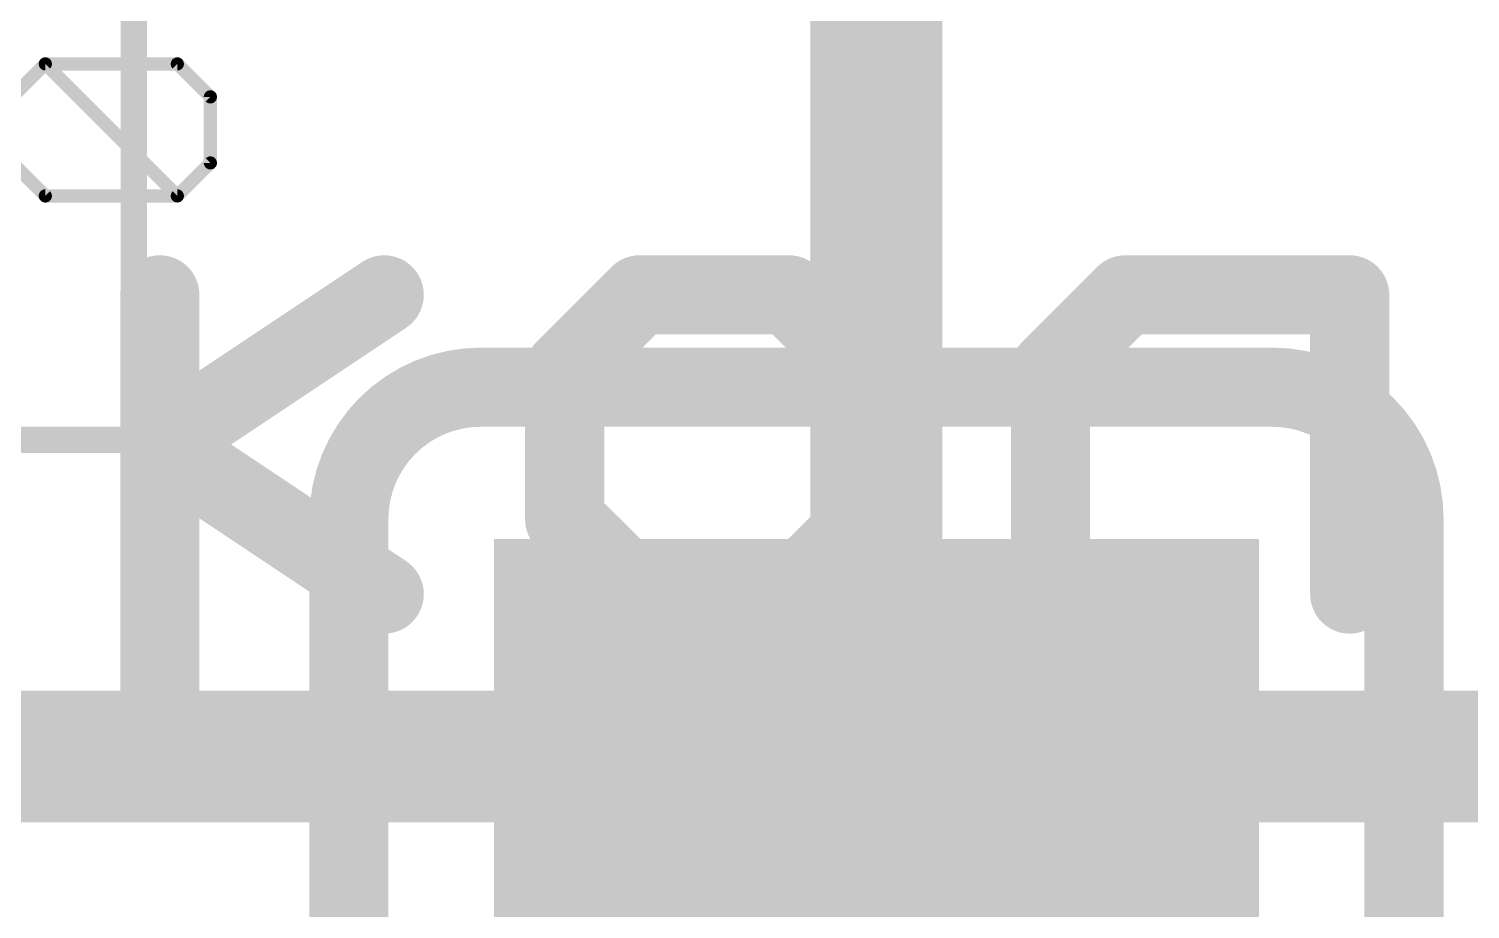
# Model space of a CAD drawing. Extents: x -34 to 73, y -15 to 16.
# Drawn here: x 17.418 to 20.193, y 9.409 to 11.104 of the extents above; entities that cross this region are included whole.
import ezdxf

# ---------------------------------------------------------------- set-up
doc = ezdxf.new("R2010")
doc.units = 0
for name, color, linetype in [('1', 12, 'CONTINUOUS'), ('21', 41, 'CONTINUOUS'), ('22', 40, 'CONTINUOUS'), ('27', 253, 'CONTINUOUS'), ('29', 253, 'CONTINUOUS'), ('39', 12, 'CONTINUOUS')]:
    doc.layers.add(name, color=color, linetype=linetype)

# ---------------------------------------------------------------- blocks, each defined once
blk = doc.blocks.new('RECT')
blk.add_solid([(-0.5, -0.5), (0.5, -0.5), (-0.5, 0.5), (0.5, 0.5)])

msp = doc.modelspace()

# ---------------------------------------------------------------- linework, layer by layer
at = {"layer": '1', "const_width": 0.254}
for points in [[(19.05, 13.97), (19.05, 9.7028)], [(16.637, 9.7028), (19.05, 9.7028)], [(19.05, 9.7028), (20.7772, 9.7028)]]:
    msp.add_lwpolyline(points, dxfattribs=at)
at = {"layer": '1', "const_width": 0.127}
for points in [[(19.05, 9.7663, 1), (19.05, 9.6393)], [(19.05, 9.6393, 1), (19.05, 9.7663)], [(18.9865, 9.7028, 1), (19.1135, 9.7028)]]:
    msp.add_lwpolyline(points, format="xyb", dxfattribs=at)
at = {"layer": '21'}
for points, const_width in [([(18.288, 10.414, 0.4142), (18.034, 10.16)], 0.1524), ([(18.288, 10.4521, 1), (18.288, 10.3759)], 0.0762), ([(18.288, 10.3759, 1), (18.288, 10.4521)], 0.0762), ([(20.066, 10.16, 0.4142), (19.812, 10.414)], 0.1524), ([(19.812, 10.4521, 1), (19.812, 10.3759)], 0.0762), ([(19.812, 10.3759, 1), (19.812, 10.4521)], 0.0762), ([(18.0721, 10.16, 1), (17.9959, 10.16)], 0.0762), ([(20.1041, 10.16, 1), (20.0279, 10.16)], 0.0762), ([(17.9959, 10.16, 1), (18.0721, 10.16)], 0.0762), ([(20.0279, 10.16, 1), (20.1041, 10.16)], 0.0762)]:
    msp.add_lwpolyline(points, format="xyb", dxfattribs=dict(at, const_width=const_width))
at = {"layer": '21', "const_width": 0.1524}
for points in [[(18.288, 10.414), (19.812, 10.414)], [(18.034, 7.62), (18.034, 10.16)], [(20.066, 10.16), (20.066, 7.62)]]:
    msp.add_lwpolyline(points, dxfattribs=at)
at = {"layer": '22', "const_width": 0.1524}
for points in [[(17.67, 10.5918), (17.67, 9.7275)], [(18.1022, 10.5918), (17.67, 10.3037)], [(18.4496, 10.4477), (18.5937, 10.5918)], [(18.5937, 10.5918), (18.8818, 10.5918)], [(18.8818, 10.5918), (19.0258, 10.4477)], [(19.3851, 10.4477), (19.5292, 10.5918)], [(19.5292, 10.5918), (19.9614, 10.5918)], [(19.9614, 10.5918), (19.9614, 10.0156)], [(18.4496, 10.1596), (18.4496, 10.4477)], [(19.0258, 10.4477), (19.0258, 10.1596)], [(19.3851, 10.0156), (19.3851, 10.4477)], [(17.67, 10.3037), (18.1022, 10.0156)], [(18.5937, 10.0156), (18.4496, 10.1596)], [(19.0258, 10.1596), (18.8818, 10.0156)], [(18.8818, 10.0156), (18.5937, 10.0156)]]:
    msp.add_lwpolyline(points, dxfattribs=at)
at = {"layer": '22', "const_width": 0.0762}
for points in [[(17.7081, 10.5918, 1), (17.6319, 10.5918)], [(18.1233, 10.5601, 1), (18.0811, 10.6235)], [(18.5937, 10.6299, 1), (18.5937, 10.5537)], [(18.6206, 10.5649, 1), (18.5667, 10.6187)], [(18.9087, 10.6187, 1), (18.8548, 10.5649)], [(18.8818, 10.5537, 1), (18.8818, 10.6299)], [(19.5292, 10.6299, 1), (19.5292, 10.5537)], [(19.5561, 10.5649, 1), (19.5023, 10.6187)], [(19.9995, 10.5918, 1), (19.9233, 10.5918)], [(19.9614, 10.5537, 1), (19.9614, 10.6299)], [(18.4877, 10.4477, 1), (18.4115, 10.4477)], [(19.0639, 10.4477, 1), (18.9877, 10.4477)], [(19.4232, 10.4477, 1), (19.347, 10.4477)], [(18.4227, 10.4747, 1), (18.4766, 10.4208)], [(18.9989, 10.4208, 1), (19.0528, 10.4747)], [(19.3582, 10.4747, 1), (19.4121, 10.4208)], [(17.6912, 10.3354, 1), (17.6489, 10.272)], [(17.6489, 10.3354, 1), (17.6912, 10.272)], [(18.4766, 10.1866, 1), (18.4227, 10.1327)], [(19.0528, 10.1327, 1), (18.9989, 10.1866)], [(18.4115, 10.1596, 1), (18.4877, 10.1596)], [(18.9877, 10.1596, 1), (19.0639, 10.1596)], [(18.0811, 9.9839, 1), (18.1233, 10.0473)], [(18.5937, 10.0537, 1), (18.5937, 9.9775)], [(18.5667, 9.9886, 1), (18.6206, 10.0425)], [(18.8548, 10.0425, 1), (18.9087, 9.9886)], [(18.8818, 9.9775, 1), (18.8818, 10.0537)], [(19.347, 10.0156, 1), (19.4232, 10.0156)], [(19.9233, 10.0156, 1), (19.9995, 10.0156)], [(17.6319, 9.7275, 1), (17.7081, 9.7275)]]:
    msp.add_lwpolyline(points, format="xyb", dxfattribs=at)
at = {"layer": '27', "const_width": 0.0254}
for points in [[(17.386, 10.973), (17.4495, 11.0365)], [(17.4495, 11.0365), (17.7037, 11.0365)], [(17.7037, 10.7823), (17.4495, 11.0365)], [(17.7037, 11.0365), (17.7673, 10.973)], [(17.7673, 10.973), (17.7673, 10.8459)], [(17.4495, 10.7823), (17.386, 10.8459)], [(17.7673, 10.8459), (17.7037, 10.7823)], [(17.7037, 10.7823), (17.4495, 10.7823)]]:
    msp.add_lwpolyline(points, dxfattribs=at)
at = {"layer": '27', "const_width": 0.0127}
for points in [[(17.4495, 11.0429, 1), (17.4495, 11.0302)], [(17.454, 11.041, 1), (17.445, 11.032)], [(17.454, 11.032, 1), (17.445, 11.041)], [(17.7082, 11.041, 1), (17.6993, 11.032)], [(17.7037, 11.0302, 1), (17.7037, 11.0429)], [(17.7737, 10.973, 1), (17.761, 10.973)], [(17.7628, 10.9685, 1), (17.7718, 10.9775)], [(17.7718, 10.8414, 1), (17.7628, 10.8503)], [(17.761, 10.8459, 1), (17.7737, 10.8459)], [(17.4495, 10.7887, 1), (17.4495, 10.776)], [(17.445, 10.7778, 1), (17.454, 10.7868)], [(17.6993, 10.7868, 1), (17.7082, 10.7778)], [(17.6993, 10.7778, 1), (17.7082, 10.7868)], [(17.7037, 10.776, 1), (17.7037, 10.7887)]]:
    msp.add_lwpolyline(points, format="xyb", dxfattribs=at)
at = {"layer": '39'}
for points, const_width in [([(22.86, 9.906, 1), (22.86, 15.494, 1), (22.86, 9.906)], 0.127), ([(17.6073, 10.3126, 1), (17.6327, 10.3126)], 0.0254), ([(17.62, 10.2999, 1), (17.62, 10.3253)], 0.0254)]:
    msp.add_lwpolyline(points, format="xyb", dxfattribs=dict(at, const_width=const_width))
at = {"layer": '39', "const_width": 0.0508}
for points in [[(17.62, 13.2586), (17.62, 10.3126)], [(17.62, 10.3126), (15.654, 10.3126)]]:
    msp.add_lwpolyline(points, dxfattribs=at)

# ---------------------------------------------------------------- block references
at = {"layer": '1', "xscale": 0.635, "yscale": 1.27, "rotation": 270}
msp.add_blockref('RECT', (19.05, 9.7028), dxfattribs=at)
at = {"layer": '29', "xscale": 0.8382, "yscale": 1.4732, "rotation": 270}
msp.add_blockref('RECT', (19.05, 9.7028), dxfattribs=at)

doc.saveas('drawing.dxf')
